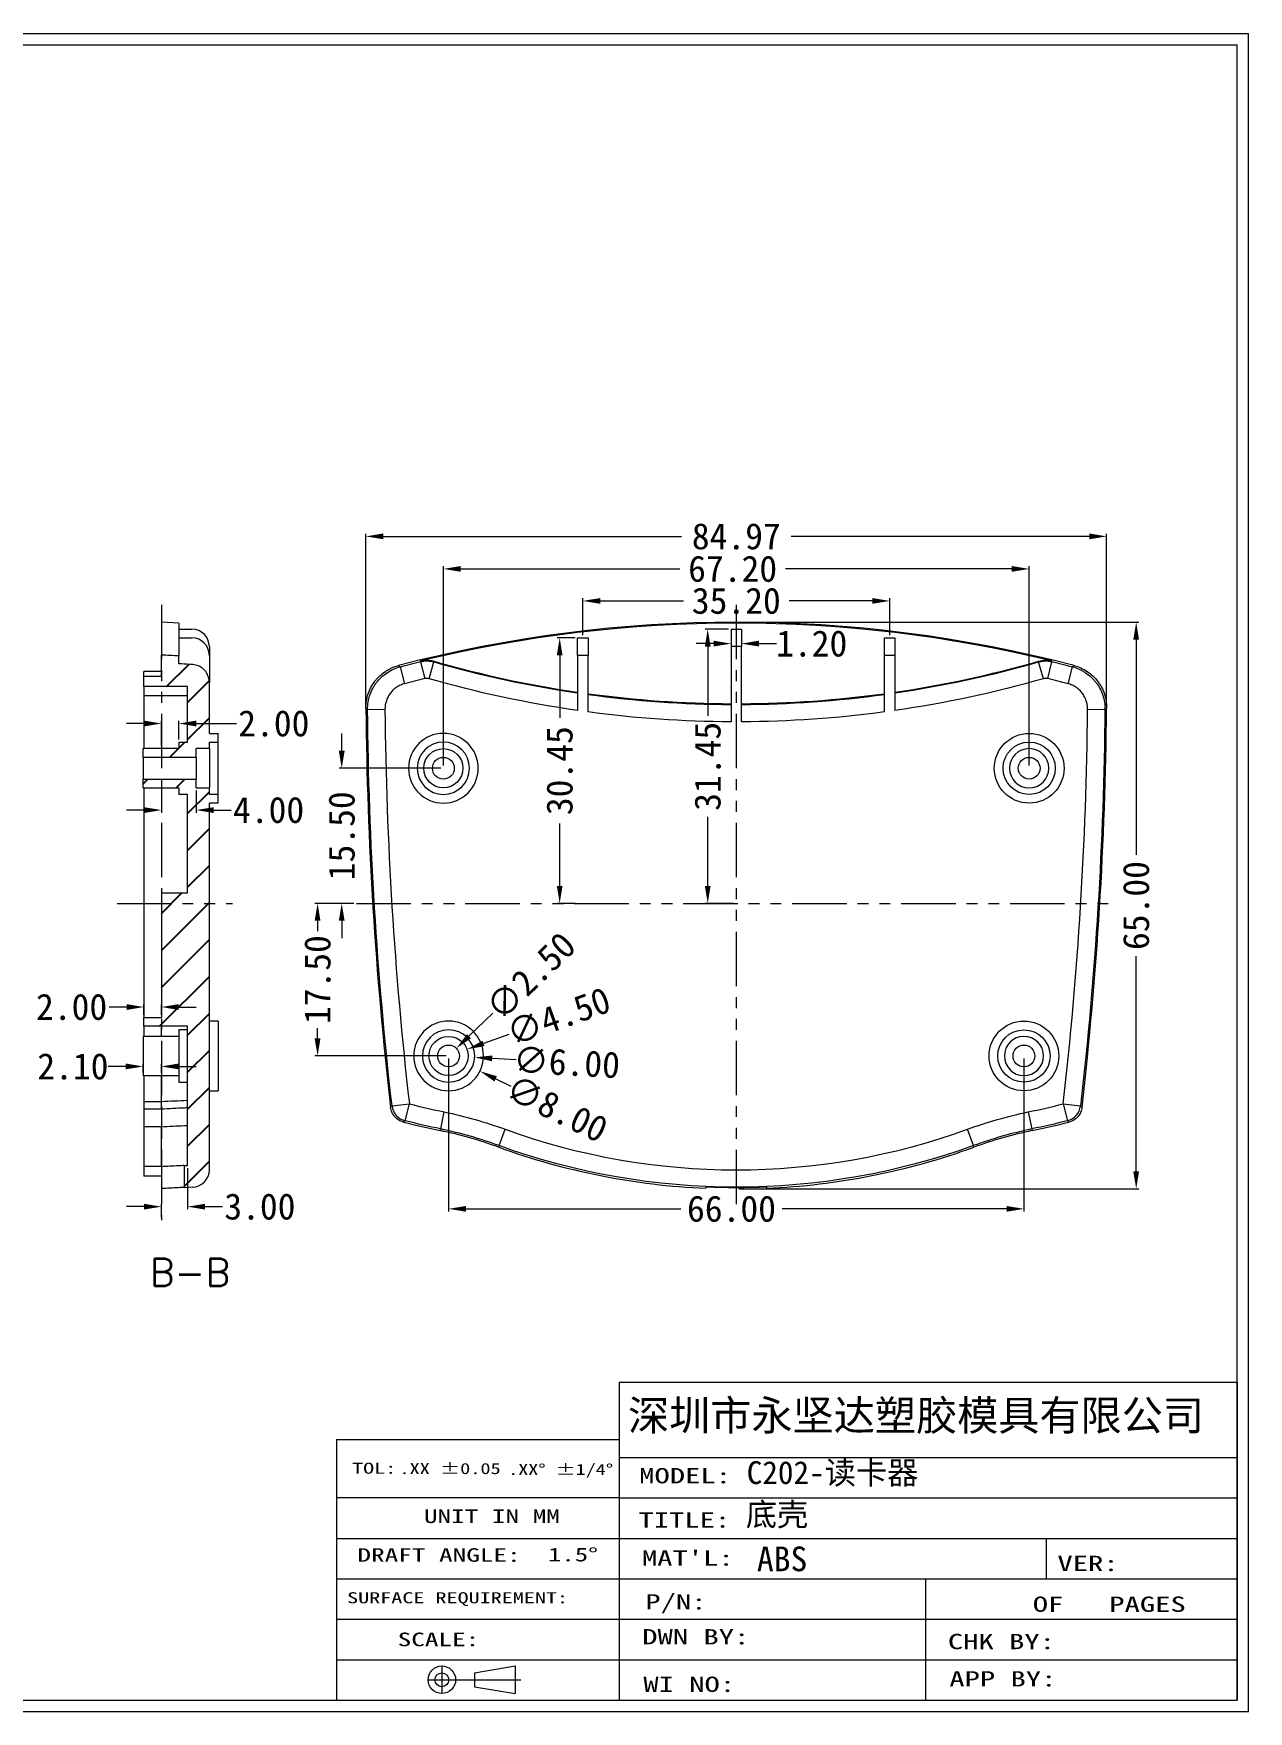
# Model space of a CAD drawing. Extents: x 178 to 733, y 496 to 689.
# Drawn here: x 593.3 to 732.7, y 496.1 to 688.6 of the extents above; entities that cross this region are included whole.
import ezdxf
from ezdxf.enums import TextEntityAlignment as Align

# ---------------------------------------------------------------- set-up
doc = ezdxf.new("R2010")
doc.units = 0
doc.header["$MEASUREMENT"] = 0
doc.linetypes.add('PHANTOM', pattern=[2.5, 1.25, -0.25, 0.25, -0.25, 0.25, -0.25])
for name, color, linetype in [('3', 7, 'Continuous'), ('4', 7, 'Continuous'), ('TOP', 7, 'Continuous')]:
    doc.layers.add(name, color=color, linetype=linetype)
doc.styles.add('blockfont', font='simplex.shx', dxfattribs={"bigfont": 'bigfont'})
doc.dimstyles.get("Standard").update_dxf_attribs({"dimtxt": 0.18, "dimasz": 0.18, "dimexe": 0.18, "dimexo": 0.0625, "dimgap": 0.09, "dimtad": 0, "dimtih": 1, "dimtoh": 1, "dimdec": 4, "dimzin": 0, "dimdsep": 46, "dimtxsty": 'Standard', "dimcen": 0.09, "dimadec": 0, "dimazin": 0, "dimtfac": 1, "dimtdec": 4, "dimtofl": 0, "dimtmove": 0, "dimatfit": 3, "dimfxl": 0, "dimtolj": 1, "dimtzin": 0, "dimarcsym": 0})

# ---------------------------------------------------------------- blocks, each defined once
blk = doc.blocks.new('HATCH3')
at = {"color": 200, "linetype": 'Continuous'}
for p, q in [((314, 379.02), (314, 379.02)), ((314.59, 375.38), (317.13, 377.91)), ((317, 373.54), (319.48, 376.02)), ((317, 369.3), (319.5, 371.79)), ((314.95, 367.25), (315.95, 368.25)), ((316, 368.3), (316.7, 369)), ((311.9, 364.2), (312.44, 364.75)), ((315.69, 363.75), (316.69, 364.75)), ((317, 360.82), (319.5, 363.31)), ((317, 356.58), (319.5, 359.07)), ((317, 352.34), (319.5, 354.83)), ((314, 349.34), (316.36, 351.7)), ((314, 345.1), (319.5, 350.59)), ((314, 340.86), (319.5, 346.35)), ((313.78, 336.4), (319.5, 342.11)), ((317, 335.37), (319.5, 337.87)), ((317, 331.13), (319.5, 333.63)), ((317, 326.89), (319.5, 329.39)), ((317, 322.65), (319.5, 325.15)), ((316.6, 318.01), (319.5, 320.91))]:
    blk.add_line(p, q, dxfattribs=at)
blk = doc.blocks.new('*D31')
at = {"color": 4, "linetype": 'Continuous', "lineweight": 9}
for p, q in [((673.36, 619.98), (673.36, 618.32)), ((674.56, 619.98), (674.56, 618.32)), ((671.36, 618.62), (669.36, 618.62)), ((676.56, 618.62), (678.56, 618.62))]:
    blk.add_line(p, q, dxfattribs=at)
for points in [[(671.36, 618.96), (671.36, 618.29), (673.36, 618.62)], [(676.56, 618.96), (676.56, 618.29), (674.56, 618.62)]]:
    blk.add_solid(points, dxfattribs=at)
at = {"layer": 'Defpoints', "color": 0, "linetype": 'Continuous', "lineweight": 9}
for p in [(673.36, 620.28), (674.56, 620.28), (674.56, 618.62)]:
    blk.add_point(p, dxfattribs=at)
at = {"color": 3, "linetype": 'Continuous', "lineweight": 9, "insert": (682.61, 618.62), "char_height": 3, "attachment_point": 5}
blk.add_mtext('\\A1;1.20', dxfattribs=at)
blk = doc.blocks.new('*D32')
at = {"color": 4, "linetype": 'Continuous', "lineweight": 9}
for p, q in [((656.36, 619.58), (656.36, 623.82)), ((691.56, 619.58), (691.56, 623.82)), ((658.36, 623.52), (667.91, 623.52)), ((689.56, 623.52), (680.01, 623.52))]:
    blk.add_line(p, q, dxfattribs=at)
for points in [[(658.36, 623.85), (658.36, 623.19), (656.36, 623.52)], [(689.56, 623.85), (689.56, 623.19), (691.56, 623.52)]]:
    blk.add_solid(points, dxfattribs=at)
at = {"layer": 'Defpoints', "color": 0, "linetype": 'Continuous', "lineweight": 9}
for p in [(691.56, 623.52), (656.36, 619.28), (691.56, 619.28)]:
    blk.add_point(p, dxfattribs=at)
at = {"color": 3, "linetype": 'Continuous', "lineweight": 9, "insert": (673.96, 623.52), "char_height": 3, "attachment_point": 5}
blk.add_mtext('\\A1;35.20', dxfattribs=at)
blk = doc.blocks.new('*D33')
at = {"color": 4, "linetype": 'Continuous', "lineweight": 9}
for p, q in [((631.47, 611.53), (631.47, 631.22)), ((633.47, 630.92), (667.66, 630.92)), ((714.44, 630.92), (680.26, 630.92)), ((716.44, 611.53), (716.44, 631.22))]:
    blk.add_line(p, q, dxfattribs=at)
for points in [[(633.47, 631.26), (633.47, 630.59), (631.47, 630.92)], [(714.44, 631.26), (714.44, 630.59), (716.44, 630.92)]]:
    blk.add_solid(points, dxfattribs=at)
at = {"layer": 'Defpoints', "color": 0, "linetype": 'Continuous', "lineweight": 9}
for p in [(716.44, 630.92), (631.47, 611.23), (716.44, 611.23)]:
    blk.add_point(p, dxfattribs=at)
at = {"color": 3, "linetype": 'Continuous', "lineweight": 9, "insert": (673.96, 630.92), "char_height": 3, "attachment_point": 5}
blk.add_mtext('\\A1;84.97', dxfattribs=at)
blk = doc.blocks.new('*D34')
at = {"color": 4, "linetype": 'Continuous', "lineweight": 9}
for p, q in [((640.96, 571.03), (640.96, 553.49)), ((706.96, 571.03), (706.96, 553.49)), ((642.96, 553.79), (667.61, 553.79)), ((704.96, 553.79), (679.21, 553.79))]:
    blk.add_line(p, q, dxfattribs=at)
for points in [[(642.96, 554.12), (642.96, 553.46), (640.96, 553.79)], [(704.96, 554.12), (704.96, 553.46), (706.96, 553.79)]]:
    blk.add_solid(points, dxfattribs=at)
at = {"layer": 'Defpoints', "color": 0, "linetype": 'Continuous', "lineweight": 9}
for p in [(640.96, 571.33), (706.96, 571.33), (706.96, 553.79)]:
    blk.add_point(p, dxfattribs=at)
at = {"color": 3, "linetype": 'Continuous', "lineweight": 9, "insert": (673.41, 553.79), "char_height": 3, "attachment_point": 5}
blk.add_mtext('\\A1;66.00', dxfattribs=at)
blk = doc.blocks.new('*D35')
at = {"color": 4, "linetype": 'Continuous', "lineweight": 9}
for p, q in [((640.36, 604.63), (640.36, 627.49)), ((707.56, 604.63), (707.56, 627.49)), ((642.36, 627.19), (667.49, 627.19)), ((705.56, 627.19), (679.59, 627.19))]:
    blk.add_line(p, q, dxfattribs=at)
for points in [[(642.36, 627.52), (642.36, 626.86), (640.36, 627.19)], [(705.56, 627.52), (705.56, 626.86), (707.56, 627.19)]]:
    blk.add_solid(points, dxfattribs=at)
at = {"layer": 'Defpoints', "color": 0, "linetype": 'Continuous', "lineweight": 9}
for p in [(707.56, 627.19), (640.36, 604.33), (707.56, 604.33)]:
    blk.add_point(p, dxfattribs=at)
at = {"color": 3, "linetype": 'Continuous', "lineweight": 9, "insert": (673.54, 627.19), "char_height": 3, "attachment_point": 5}
blk.add_mtext('\\A1;67.20', dxfattribs=at)
blk = doc.blocks.new('*D36')
at = {"color": 4, "linetype": 'Continuous', "lineweight": 9}
for p, q in [((628.7, 606.33), (628.7, 608.33)), ((640.06, 604.33), (628.4, 604.33)), ((630.07, 588.83), (628.4, 588.83)), ((628.7, 586.83), (628.7, 584.83))]:
    blk.add_line(p, q, dxfattribs=at)
for points in [[(628.36, 606.33), (629.03, 606.33), (628.7, 604.33)], [(628.36, 586.83), (629.03, 586.83), (628.7, 588.83)]]:
    blk.add_solid(points, dxfattribs=at)
at = {"layer": 'Defpoints', "color": 0, "linetype": 'Continuous', "lineweight": 9}
for p in [(628.7, 604.33), (640.36, 604.33), (630.37, 588.83)]:
    blk.add_point(p, dxfattribs=at)
at = {"color": 3, "linetype": 'Continuous', "lineweight": 9, "insert": (628.7, 596.58), "char_height": 3, "attachment_point": 5, "rotation": 90}
blk.add_mtext('\\A1;15.50', dxfattribs=at)
blk = doc.blocks.new('*D37')
at = {"color": 4, "linetype": 'Continuous', "lineweight": 9}
for p, q in [((630.07, 588.83), (625.63, 588.83)), ((625.93, 586.83), (625.93, 585.63)), ((625.93, 573.33), (625.93, 574.53)), ((640.66, 571.33), (625.63, 571.33))]:
    blk.add_line(p, q, dxfattribs=at)
for points in [[(625.59, 586.83), (626.26, 586.83), (625.93, 588.83)], [(625.59, 573.33), (626.26, 573.33), (625.93, 571.33)]]:
    blk.add_solid(points, dxfattribs=at)
at = {"layer": 'Defpoints', "color": 0, "linetype": 'Continuous', "lineweight": 9}
for p in [(630.37, 588.83), (625.93, 571.33), (640.96, 571.33)]:
    blk.add_point(p, dxfattribs=at)
at = {"color": 3, "linetype": 'Continuous', "lineweight": 9, "insert": (625.93, 580.08), "char_height": 3, "attachment_point": 5, "rotation": 90}
blk.add_mtext('\\A1;17.50', dxfattribs=at)
blk = doc.blocks.new('*D38')
at = {"color": 4, "linetype": 'Continuous', "lineweight": 9}
for p, q in [((655.46, 619.28), (653.4, 619.28)), ((653.7, 617.28), (653.7, 610.1)), ((653.7, 590.83), (653.7, 598)), ((655.46, 588.83), (653.4, 588.83))]:
    blk.add_line(p, q, dxfattribs=at)
for points in [[(653.37, 617.28), (654.03, 617.28), (653.7, 619.28)], [(653.37, 590.83), (654.03, 590.83), (653.7, 588.83)]]:
    blk.add_solid(points, dxfattribs=at)
at = {"layer": 'Defpoints', "color": 0, "linetype": 'Continuous', "lineweight": 9}
for p in [(655.76, 619.28), (653.7, 588.83), (655.76, 588.83)]:
    blk.add_point(p, dxfattribs=at)
at = {"color": 3, "linetype": 'Continuous', "lineweight": 9, "insert": (653.7, 604.05), "char_height": 3, "attachment_point": 5, "rotation": 90}
blk.add_mtext('\\A1;30.45', dxfattribs=at)
blk = doc.blocks.new('*D39')
at = {"color": 4, "linetype": 'Continuous', "lineweight": 9}
for p, q in [((673.06, 620.28), (670.38, 620.28)), ((670.68, 618.28), (670.68, 610.35)), ((670.68, 590.83), (670.68, 598.75)), ((673.66, 588.83), (670.38, 588.83))]:
    blk.add_line(p, q, dxfattribs=at)
for points in [[(670.35, 618.28), (671.01, 618.28), (670.68, 620.28)], [(670.35, 590.83), (671.01, 590.83), (670.68, 588.83)]]:
    blk.add_solid(points, dxfattribs=at)
at = {"layer": 'Defpoints', "color": 0, "linetype": 'Continuous', "lineweight": 9}
for p in [(673.36, 620.28), (670.68, 588.83), (673.96, 588.83)]:
    blk.add_point(p, dxfattribs=at)
at = {"color": 3, "linetype": 'Continuous', "lineweight": 9, "insert": (670.68, 604.55), "char_height": 3, "attachment_point": 5, "rotation": 90}
blk.add_mtext('\\A1;31.45', dxfattribs=at)
blk = doc.blocks.new('*D40')
at = {"color": 4, "linetype": 'Continuous', "lineweight": 9}
for p, q in [((674.26, 621.08), (720.13, 621.08)), ((719.83, 619.08), (719.83, 594.38)), ((719.83, 558.08), (719.83, 582.78)), ((674.26, 556.08), (720.13, 556.08))]:
    blk.add_line(p, q, dxfattribs=at)
for points in [[(719.5, 619.08), (720.16, 619.08), (719.83, 621.08)], [(719.5, 558.08), (720.16, 558.08), (719.83, 556.08)]]:
    blk.add_solid(points, dxfattribs=at)
at = {"layer": 'Defpoints', "color": 0, "linetype": 'Continuous', "lineweight": 9}
for p in [(673.96, 621.08), (719.83, 621.08), (673.96, 556.08)]:
    blk.add_point(p, dxfattribs=at)
at = {"color": 3, "linetype": 'Continuous', "lineweight": 9, "insert": (719.83, 588.58), "char_height": 3, "attachment_point": 5, "rotation": 90}
blk.add_mtext('\\A1;65.00', dxfattribs=at)
blk = doc.blocks.new('*D41')
at = {"color": 4, "linetype": 'Continuous', "lineweight": 9}
blk.add_line((646.04, 576.25), (643.29, 573.59), dxfattribs=at)
blk.add_solid([(643.06, 573.83), (643.52, 573.35), (641.85, 572.2)], dxfattribs=at)
at = {"layer": 'Defpoints', "color": 0, "linetype": 'Continuous', "lineweight": 9}
for p in [(641.85, 572.2), (640.06, 570.46)]:
    blk.add_point(p, dxfattribs=at)
at = {"color": 3, "linetype": 'Continuous', "lineweight": 9, "insert": (650.38, 580.47), "char_height": 3, "attachment_point": 5, "rotation": 44.1197}
blk.add_mtext('\\A1;∅2.50', dxfattribs=at)
blk = doc.blocks.new('*D42')
at = {"color": 4, "linetype": 'Continuous', "lineweight": 9}
blk.add_line((647.87, 573.8), (644.96, 572.76), dxfattribs=at)
blk.add_solid([(644.84, 573.07), (645.07, 572.45), (643.07, 572.09)], dxfattribs=at)
at = {"layer": 'Defpoints', "color": 0, "linetype": 'Continuous', "lineweight": 9}
for p in [(643.07, 572.09), (638.84, 570.57)]:
    blk.add_point(p, dxfattribs=at)
at = {"color": 3, "linetype": 'Continuous', "lineweight": 9, "insert": (653.56, 575.85), "char_height": 3, "attachment_point": 5, "rotation": 19.729}
blk.add_mtext('\\A1;∅4.50', dxfattribs=at)
blk = doc.blocks.new('*D43')
at = {"color": 4, "linetype": 'Continuous', "lineweight": 9}
blk.add_line((648.71, 570.9), (645.95, 571.05), dxfattribs=at)
blk.add_solid([(645.97, 571.38), (645.93, 570.72), (643.95, 571.16)], dxfattribs=at)
at = {"layer": 'Defpoints', "color": 0, "linetype": 'Continuous', "lineweight": 9}
for p in [(637.96, 571.49), (643.95, 571.16)]:
    blk.add_point(p, dxfattribs=at)
at = {"color": 3, "linetype": 'Continuous', "lineweight": 9, "insert": (654.5, 570.58), "char_height": 3, "attachment_point": 5, "rotation": 356.8325}
blk.add_mtext('\\A1;∅6.00', dxfattribs=at)
blk = doc.blocks.new('*D44')
at = {"color": 4, "linetype": 'Continuous', "lineweight": 9}
blk.add_line((648.15, 567.83), (646.35, 568.7), dxfattribs=at)
blk.add_solid([(646.5, 569), (646.21, 568.4), (644.55, 569.58)], dxfattribs=at)
at = {"layer": 'Defpoints', "color": 0, "linetype": 'Continuous', "lineweight": 9}
for p in [(637.36, 573.07), (644.55, 569.58)]:
    blk.add_point(p, dxfattribs=at)
at = {"color": 3, "linetype": 'Continuous', "lineweight": 9, "insert": (653.37, 565.29), "char_height": 3, "attachment_point": 5, "rotation": 334.0847}
blk.add_mtext('\\A1;∅8.00', dxfattribs=at)
blk = doc.blocks.new('*D66')
at = {"color": 4, "linetype": 'Continuous', "lineweight": 9}
for p, q in [((603.91, 570.12), (601.91, 570.12)), ((605.91, 569.38), (605.91, 570.42)), ((608.01, 569.38), (608.01, 570.42)), ((610.01, 570.12), (612.01, 570.12))]:
    blk.add_line(p, q, dxfattribs=at)
for points in [[(603.91, 570.46), (603.91, 569.79), (605.91, 570.12)], [(610.01, 570.46), (610.01, 569.79), (608.01, 570.12)]]:
    blk.add_solid(points, dxfattribs=at)
at = {"layer": 'Defpoints', "color": 0, "linetype": 'Continuous', "lineweight": 9}
for p in [(605.91, 570.12), (605.91, 569.08), (608.01, 569.08)]:
    blk.add_point(p, dxfattribs=at)
at = {"color": 3, "linetype": 'Continuous', "lineweight": 9, "insert": (597.86, 570.12), "char_height": 3, "attachment_point": 5}
blk.add_mtext('\\A1;2.10', dxfattribs=at)
blk = doc.blocks.new('*D67')
at = {"color": 4, "linetype": 'Continuous', "lineweight": 9}
for p, q in [((611.01, 558.44), (611.01, 553.74)), ((608.01, 552.79), (608.01, 554.34)), ((606.01, 554.04), (604.01, 554.04)), ((613.01, 554.04), (615.01, 554.04))]:
    blk.add_line(p, q, dxfattribs=at)
for points in [[(606.01, 554.37), (606.01, 553.71), (608.01, 554.04)], [(613.01, 554.37), (613.01, 553.71), (611.01, 554.04)]]:
    blk.add_solid(points, dxfattribs=at)
at = {"layer": 'Defpoints', "color": 0, "linetype": 'Continuous', "lineweight": 9}
for p in [(611.01, 558.74), (608.01, 552.49), (611.01, 554.04)]:
    blk.add_point(p, dxfattribs=at)
at = {"color": 3, "linetype": 'Continuous', "lineweight": 9, "insert": (619.31, 554.04), "char_height": 3, "attachment_point": 5}
blk.add_mtext('\\A1;3.00', dxfattribs=at)
blk = doc.blocks.new('*D68')
at = {"color": 4, "linetype": 'Continuous', "lineweight": 9}
for p, q in [((606.01, 609.46), (604.01, 609.46)), ((608.01, 606.88), (608.01, 609.76)), ((610.01, 607.63), (610.01, 609.76)), ((612.01, 609.46), (616.61, 609.46))]:
    blk.add_line(p, q, dxfattribs=at)
for points in [[(606.01, 609.79), (606.01, 609.12), (608.01, 609.46)], [(612.01, 609.79), (612.01, 609.12), (610.01, 609.46)]]:
    blk.add_solid(points, dxfattribs=at)
at = {"layer": 'Defpoints', "color": 0, "linetype": 'Continuous', "lineweight": 9}
for p in [(610.01, 609.46), (608.01, 606.58), (610.01, 607.33)]:
    blk.add_point(p, dxfattribs=at)
at = {"color": 3, "linetype": 'Continuous', "lineweight": 9, "insert": (620.91, 609.46), "char_height": 3, "attachment_point": 5}
blk.add_mtext('\\A1;2.00', dxfattribs=at)
blk = doc.blocks.new('*D69')
at = {"color": 4, "linetype": 'Continuous', "lineweight": 9}
for p, q in [((608.01, 601.78), (608.01, 599.23)), ((612.01, 601.78), (612.01, 599.23)), ((606.01, 599.53), (604.01, 599.53)), ((614.01, 599.53), (616.01, 599.53))]:
    blk.add_line(p, q, dxfattribs=at)
for points in [[(606.01, 599.86), (606.01, 599.19), (608.01, 599.53)], [(614.01, 599.86), (614.01, 599.19), (612.01, 599.53)]]:
    blk.add_solid(points, dxfattribs=at)
at = {"layer": 'Defpoints', "color": 0, "linetype": 'Continuous', "lineweight": 9}
for p in [(608.01, 602.08), (612.01, 602.08), (612.01, 599.53)]:
    blk.add_point(p, dxfattribs=at)
at = {"color": 3, "linetype": 'Continuous', "lineweight": 9, "insert": (620.31, 599.53), "char_height": 3, "attachment_point": 5}
blk.add_mtext('\\A1;4.00', dxfattribs=at)
blk = doc.blocks.new('*D70')
at = {"color": 4, "linetype": 'Continuous', "lineweight": 9}
for p, q in [((604.01, 576.94), (602.01, 576.94)), ((606.01, 576.03), (606.01, 577.24)), ((608.01, 576.03), (608.01, 577.24)), ((610.01, 576.94), (612.01, 576.94))]:
    blk.add_line(p, q, dxfattribs=at)
for points in [[(604.01, 577.27), (604.01, 576.6), (606.01, 576.94)], [(610.01, 577.27), (610.01, 576.6), (608.01, 576.94)]]:
    blk.add_solid(points, dxfattribs=at)
at = {"layer": 'Defpoints', "color": 0, "linetype": 'Continuous', "lineweight": 9}
for p in [(606.01, 576.94), (606.01, 575.73), (608.01, 575.73)]:
    blk.add_point(p, dxfattribs=at)
at = {"color": 3, "linetype": 'Continuous', "lineweight": 9, "insert": (597.71, 576.94), "char_height": 3, "attachment_point": 5}
blk.add_mtext('\\A1;2.00', dxfattribs=at)
blk = doc.blocks.new('*T73')
at = {"linetype": 'ByBlock', "width": 1.2}
blk.add_text('WI NO:', height=1.8, dxfattribs=at).set_placement((320.43, 5.76), (331.23, 5.76), align=Align.FIT)
blk = doc.blocks.new('*T77')
at = {"linetype": 'ByBlock', "width": 1.090909}
blk.add_text('DRAFT ANGLE:', height=1.6, dxfattribs=at).set_placement((279.54, 21.07), (298.74, 21.07), align=Align.FIT)
blk = doc.blocks.new('*T79')
at = {"linetype": 'ByBlock', "width": 1.111111}
blk.add_text('UNIT IN MM', height=1.6, dxfattribs=at).set_placement((287.36, 25.63), (303.36, 25.63), align=Align.FIT)
blk = doc.blocks.new('*T76')
at = {"linetype": 'ByBlock', "width": 1.309524}
blk.add_text('.XX %%p0.05', height=1.3, dxfattribs=at).set_placement((284.48, 31.39), (296.39, 31.39), align=Align.FIT)
blk = doc.blocks.new('*T80')
at = {"linetype": 'ByBlock', "width": 1.2}
blk.add_text('SCALE:', height=1.6, dxfattribs=at).set_placement((284.27, 11.14), (293.87, 11.14), align=Align.FIT)
blk = doc.blocks.new('*T78')
at = {"linetype": 'ByBlock', "width": 1.071429}
blk.add_text('SURFACE REQUIREMENT:', height=1.3, dxfattribs=at).set_placement((278.32, 16.19), (304.32, 16.19), align=Align.FIT)
blk = doc.blocks.new('*T75')
at = {"linetype": 'ByBlock', "width": 1.333333}
blk.add_text('TOL:', height=1.3, dxfattribs=at).set_placement((278.91, 31.43), (284.11, 31.43), align=Align.FIT)
blk = doc.blocks.new('*T81')
at = {"linetype": 'ByBlock', "width": 1.571429}
blk.add_text('1.5%%d', height=1.6, dxfattribs=at).set_placement((301.97, 21.12), (307.84, 21.12), align=Align.FIT)
blk = doc.blocks.new('*T74')
at = {"linetype": 'ByBlock', "width": 1.1875}
blk.add_text('.XX%%d %%p1/4%%d', height=1.3, dxfattribs=at).set_placement((297.28, 31.29), (309.63, 31.29), align=Align.FIT)
blk = doc.blocks.new('*T85')
at = {"linetype": 'ByBlock', "width": 1.285714}
blk.add_text('TITLE:', height=1.8, dxfattribs=at).set_placement((319.85, 25.09), (330.65, 25.09), align=Align.FIT)
blk = doc.blocks.new('*T82')
at = {"linetype": 'ByBlock', "width": 1.2}
blk.add_text('MODEL:', height=1.8, dxfattribs=at).set_placement((319.94, 30.3), (330.74, 30.3), align=Align.FIT)
blk = doc.blocks.new('*T84')
at = {"linetype": 'ByBlock', "width": 1.333333}
blk.add_text('P/N:', height=1.8, dxfattribs=at).set_placement((320.66, 15.46), (327.86, 15.46), align=Align.FIT)
blk = doc.blocks.new('*T83')
at = {"linetype": 'ByBlock', "width": 1.105263}
blk.add_text('DWN BY:', height=1.8, dxfattribs=at).set_placement((320.3, 11.35), (332.9, 11.35), align=Align.FIT)
blk = doc.blocks.new('*T86')
at = {"linetype": 'ByBlock', "width": 1.333333}
blk.add_text("MAT'L:", height=1.8, dxfattribs=at).set_placement((320.26, 20.61), (331.06, 20.61), align=Align.FIT)
blk = doc.blocks.new('*T71')
at = {"linetype": 'ByBlock', "width": 1.166667}
blk.add_text('APP BY:', height=1.8, dxfattribs=at).set_placement((356.43, 6.4), (369.03, 6.4), align=Align.FIT)
blk = doc.blocks.new('*T88')
at = {"linetype": 'ByBlock', "width": 1.034483}
blk.add_text('OF   PAGES', height=1.8, dxfattribs=at).set_placement((366.25, 15.18), (384.25, 15.18), align=Align.FIT)
blk = doc.blocks.new('*T87')
at = {"linetype": 'ByBlock', "width": 1.2}
blk.add_text('VER:', height=1.8, dxfattribs=at).set_placement((369.15, 19.98), (376.35, 19.98), align=Align.FIT)
blk = doc.blocks.new('*T72')
at = {"linetype": 'ByBlock', "width": 1.166667}
blk.add_text('CHK BY:', height=1.8, dxfattribs=at).set_placement((356.26, 10.79), (368.86, 10.79), align=Align.FIT)

msp = doc.modelspace()

# ---------------------------------------------------------------- linework, layer by layer
at = {"color": 7, "linetype": 'Continuous', "lineweight": 9}
for p, q in [((460.548, 688.597), (732.708, 688.597)), ((461.844, 687.301), (731.412, 687.301)), ((731.412, 497.437), (731.412, 687.301)), ((732.708, 496.141), (732.708, 688.597)), ((461.844, 497.437), (731.412, 497.437)), ((460.548, 496.141), (732.708, 496.141))]:
    msp.add_line(p, q, dxfattribs=at)
at = {"linetype": 'Continuous', "lineweight": 9}
msp.add_line((608.012, 590.026), (611.012, 590.026), dxfattribs=at)
at = {"lineweight": 9}
for p, q in [((660.534, 533.917), (731.412, 533.917)), ((660.534, 533.917), (660.534, 497.437)), ((731.412, 533.917), (731.412, 497.437)), ((628.097, 527.342), (628.097, 497.437)), ((628.097, 527.342), (660.534, 527.342)), ((660.534, 527.342), (660.534, 497.437)), ((660.534, 525.273), (731.412, 525.273)), ((660.534, 520.632), (628.097, 520.632)), ((660.534, 520.632), (731.412, 520.632)), ((628.097, 515.995), (660.534, 515.995)), ((660.534, 515.995), (731.412, 515.995)), ((709.556, 511.355), (709.556, 515.995)), ((628.097, 511.355), (660.534, 511.355)), ((660.534, 511.355), (731.412, 511.355)), ((695.66, 511.355), (695.66, 497.437)), ((628.097, 506.716), (660.534, 506.716)), ((660.534, 506.716), (731.412, 506.716)), ((628.097, 502.077), (660.534, 502.077)), ((643.923, 500.573), (648.595, 501.356)), ((643.923, 500.573), (643.923, 498.982)), ((648.595, 501.356), (648.595, 498.198)), ((660.534, 502.077), (731.412, 502.077)), ((643.923, 498.982), (648.595, 498.198))]:
    msp.add_line(p, q, dxfattribs=at)
at = {"color": 3, "lineweight": 9}
for p, q in [((640.185, 501.356), (640.185, 498.198)), ((638.606, 499.777), (649.242, 499.777))]:
    msp.add_line(p, q, dxfattribs=at)
at = {"lineweight": 9}
for radius in [1.579, 0.795]:
    msp.add_circle((640.185, 499.777), radius, dxfattribs=at)
at = {"layer": '3', "color": 1, "linetype": 'PHANTOM', "lineweight": 9, "ltscale": 5}
for p, q in [((608.012, 623.076), (608.012, 552.488)), ((673.956, 623.076), (673.956, 553.199)), ((602.923, 588.826), (616.162, 588.826)), ((630.375, 588.826), (717.538, 588.826))]:
    msp.add_line(p, q, dxfattribs=at)
at = {"layer": '4', "color": 7, "linetype": 'Continuous', "lineweight": 9}
for p, q in [((610.012, 620.971), (608.012, 621.076)), ((608.012, 621.076), (608.012, 617.354)), ((610.012, 620.971), (610.012, 617.246)), ((610.012, 620.276), (611.512, 620.276)), ((673.356, 620.276), (674.556, 620.276)), ((673.356, 620.276), (673.356, 618.276)), ((674.556, 620.276), (674.556, 618.276)), ((610.012, 619.276), (611.512, 619.276)), ((613.512, 618.276), (613.512, 617.276)), ((655.756, 617.276), (655.756, 619.276)), ((655.756, 619.276), (656.956, 619.276)), ((656.956, 619.276), (656.956, 617.276)), ((674.556, 618.276), (673.356, 618.276)), ((673.356, 618.276), (673.356, 609.646)), ((674.556, 609.646), (674.556, 618.276)), ((690.956, 617.276), (690.956, 619.276)), ((690.956, 619.276), (692.156, 619.276)), ((692.156, 619.276), (692.156, 617.276)), ((608.012, 614.85), (608.012, 617.354)), ((610.012, 616.303), (610.012, 617.246)), ((613.512, 617.276), (613.512, 614.144)), ((635.401, 615.96), (635.903, 614.027)), ((637.748, 616.55), (638.219, 614.609)), ((638.731, 614.599), (639.282, 616.519)), ((656.956, 617.276), (655.756, 617.276)), ((655.756, 617.276), (655.756, 610.948)), ((656.956, 610.781), (656.956, 617.276)), ((692.156, 617.276), (690.956, 617.276)), ((690.956, 610.781), (690.956, 617.276)), ((692.156, 617.276), (692.156, 610.948)), ((709.182, 614.599), (708.631, 616.519)), ((709.693, 614.609), (710.165, 616.55)), ((712.01, 614.027), (712.512, 615.96)), ((608.012, 615.436), (606.012, 615.436)), ((606.012, 614.85), (606.012, 615.436)), ((608.012, 614.85), (606.012, 614.85)), ((606.012, 613.707), (606.012, 614.85)), ((613.512, 608.326), (613.512, 614.144)), ((611.012, 613.707), (606.012, 613.707)), ((606.012, 613.707), (606.012, 612.665)), ((606.012, 612.665), (611.012, 612.665)), ((606.012, 612.665), (606.012, 606.575)), ((611.012, 607.326), (611.012, 613.707)), ((631.664, 611.082), (633.661, 611.1)), ((714.252, 611.1), (716.249, 611.082)), ((613.512, 608.326), (614.512, 608.326)), ((614.512, 607.326), (614.512, 608.326)), ((605.912, 605.576), (605.912, 606.576)), ((610.012, 606.576), (605.912, 606.576)), ((610.012, 607.326), (611.012, 607.326)), ((610.012, 607.326), (610.012, 606.576)), ((612.012, 605.576), (612.012, 606.576)), ((613.512, 606.576), (612.012, 606.576)), ((613.512, 606.576), (613.512, 607.326)), ((613.512, 607.326), (614.512, 607.326)), ((613.512, 606.576), (613.512, 604.326)), ((614.512, 604.326), (614.512, 607.326)), ((612.012, 605.576), (605.912, 605.576)), ((605.912, 605.576), (605.912, 604.326)), ((605.912, 604.326), (605.912, 603.076)), ((612.012, 605.576), (612.012, 604.326)), ((612.012, 604.326), (612.012, 603.076)), ((613.512, 604.326), (613.512, 602.076)), ((614.512, 601.326), (614.512, 604.326)), ((605.912, 603.076), (612.012, 603.076)), ((605.912, 602.076), (605.912, 603.076)), ((612.012, 602.076), (612.012, 603.076)), ((605.912, 602.076), (610.012, 602.076)), ((606.012, 602.075), (606.012, 590.026)), ((610.012, 602.076), (610.012, 601.326)), ((611.012, 601.326), (610.012, 601.326)), ((611.012, 590.026), (611.012, 601.326)), ((612.012, 602.076), (613.512, 602.076)), ((613.512, 601.326), (613.512, 602.076)), ((614.512, 601.326), (613.512, 601.326)), ((614.512, 600.326), (614.512, 601.326)), ((613.512, 590.026), (613.512, 600.326)), ((614.512, 600.326), (613.512, 600.326)), ((606.012, 590.026), (606.012, 575.726)), ((608.012, 590.026), (608.012, 575.726)), ((613.512, 558.262), (613.512, 590.026)), ((606.012, 575.726), (608.012, 575.726)), ((606.012, 574.726), (606.012, 575.726)), ((605.912, 573.576), (605.912, 569.076)), ((610.012, 573.576), (605.912, 573.576)), ((611.012, 574.726), (606.012, 574.726)), ((606.012, 574.726), (606.012, 573.576)), ((608.012, 573.576), (608.012, 574.726)), ((610.012, 574.326), (610.012, 568.326)), ((611.012, 574.326), (610.012, 574.326)), ((611.012, 558.736), (611.012, 574.726)), ((614.512, 575.326), (613.512, 575.326)), ((614.512, 575.326), (614.512, 567.326)), ((605.912, 569.076), (610.012, 569.076)), ((606.012, 569.076), (606.012, 566.081)), ((608.012, 566.081), (608.012, 569.076)), ((610.012, 568.326), (611.012, 568.326)), ((608.012, 566.081), (606.012, 566.081)), ((606.012, 566.081), (606.012, 565.221)), ((608.012, 565.221), (608.012, 566.081)), ((613.512, 567.326), (614.512, 567.326)), ((634.47, 565.598), (636.454, 565.825)), ((635.976, 563.886), (636.454, 565.825)), ((711.459, 565.825), (713.443, 565.598)), ((711.459, 565.825), (711.937, 563.886)), ((608.012, 565.221), (606.012, 565.221)), ((640.049, 562.955), (640.461, 564.909)), ((707.452, 564.909), (707.864, 562.955)), ((608.012, 563.214), (606.012, 563.214)), ((606.012, 563.214), (606.012, 558.658)), ((608.012, 558.658), (608.012, 563.214)), ((646.761, 561.041), (647.441, 562.919)), ((701.152, 561.041), (700.472, 562.919)), ((608.012, 558.658), (606.012, 558.658)), ((606.012, 558.658), (606.012, 557.554)), ((608.012, 558.658), (608.012, 558.658)), ((611.012, 558.736), (610.612, 558.715)), ((610.612, 558.715), (610.612, 556.212)), ((608.012, 557.554), (606.012, 557.554)), ((608.012, 557.554), (608.012, 556.152)), ((611.617, 556.265), (610.612, 556.212))]:
    msp.add_line(p, q, dxfattribs=at)
at = {"layer": '4', "color": 7, "linetype": 'Continuous', "lineweight": 9, "extrusion": (0, 0, -1)}
for centre, radius in [((-640.356, 604.326), 4), ((-640.356, 604.326), 3), ((-707.556, 604.326), 2.25), ((-640.956, 571.326), 4), ((-640.956, 571.326), 3), ((-706.956, 571.326), 2.25)]:
    msp.add_circle(centre, radius, dxfattribs=at)
at = {"layer": '4', "color": 7, "linetype": 'Continuous', "lineweight": 9}
for centre, radius in [((707.556, 604.326), 4), ((640.356, 604.326), 2.25), ((707.556, 604.326), 3), ((640.356, 604.326), 1.25), ((707.556, 604.326), 1.25), ((640.956, 571.326), 2.25), ((706.956, 571.326), 4), ((706.956, 571.326), 3), ((640.956, 571.326), 1.25), ((706.956, 571.326), 1.25)]:
    msp.add_circle(centre, radius, dxfattribs=at)
for centre, radius, start, end in [((611.512, 618.276), 2, 0, 90), ((673.956, 467.555), 153.521, 75.37976, 104.62024), ((673.956, 467.555), 153.416, 76.34931, 103.65069), ((611.512, 617.276), 2, 0, 90), ((673.956, 737.345), 125.703, 253.9875, 261.67514), ((673.956, 737.345), 125.619, 253.97758, 261.66953), ((673.956, 737.345), 125.619, 278.33047, 286.02242), ((673.956, 737.345), 125.703, 278.32486, 286.0125), ((673.956, 467.555), 151.335, 103.65918, 104.56334), ((673.956, 467.555), 151.335, 75.43666, 76.34082), ((673.956, 737.345), 125.619, 262.22231, 269.72633), ((673.956, 737.345), 125.703, 262.22754, 269.72652), ((673.956, 737.345), 125.619, 270.27367, 277.77769), ((673.956, 737.345), 125.703, 270.27348, 277.77246), ((1066.456, 615.076), 435, 180.50666, 186.55128), ((1066.456, 615.076), 432.814, 180.52631, 186.53391), ((281.456, 615.076), 432.814, 353.46609, 359.47369), ((281.456, 615.076), 435, 353.44872, 359.49334), ((665.493, 683.621), 121.322, 256.15125, 258.09258), ((682.419, 683.621), 121.322, 281.90742, 283.84875), ((665.493, 683.621), 123.508, 256.08932, 258.08821), ((673.956, 636.076), 77.814, 250.07735, 289.92265), ((682.419, 683.621), 123.508, 281.91179, 283.91068), ((673.956, 636.076), 80, 250.08319, 267.49251), ((673.956, 636.076), 80, 272.50749, 289.91681), ((611.512, 558.262), 2, 273, 0)]:
    msp.add_arc(centre, radius, start, end, dxfattribs=at)
at = {"layer": '4', "color": 7, "linetype": 'Continuous', "lineweight": 9, "extrusion": (0, 0, -1)}
for centre, radius, start, end in [((-673.956, 467.555), 153.332, 75.43666, 76.34082), ((-673.956, 467.555), 153.332, 103.65918, 104.56334), ((-673.956, 737.345), 127.7, 278.19376, 286.0125), ((-673.956, 737.345), 127.7, 253.9875, 261.80624), ((-1066.456, 615.076), 434.811, 353.46609, 359.47369), ((-673.956, 737.345), 127.7, 270.26921, 277.65016), ((-673.956, 737.345), 127.7, 262.34984, 269.73079), ((-281.456, 615.076), 434.811, 180.52631, 186.53391), ((-665.493, 683.621), 123.319, 281.90742, 283.84875), ((-682.419, 683.621), 123.319, 256.15125, 258.09258), ((-673.956, 636.076), 79.811, 250.07735, 289.92265), ((-673.956, 636.076), 79.864, 267.48823, 272.51177)]:
    msp.add_arc(centre, radius, start, end, dxfattribs=at)
at = {"layer": '4', "color": 7, "linetype": 'Continuous', "lineweight": 9}
for centre, major_axis in [((636.454, 565.825), (-1.321, 1.502)), ((711.459, 565.825), (-1.321, -1.502))]:
    msp.add_ellipse(centre, major_axis=major_axis, ratio=0.9979691, start_param=0.9642229, end_param=2.1773697, dxfattribs=at)
for points in [[(608.012, 617.354), (608.679, 617.318), (609.346, 617.282), (610.012, 617.246)], [(637.748, 616.55), (637.748, 616.579), (637.749, 616.608), (637.75, 616.637)], [(639.284, 616.605), (639.283, 616.577), (639.282, 616.548), (639.282, 616.519)], [(708.631, 616.519), (708.63, 616.548), (708.63, 616.577), (708.629, 616.605)], [(710.163, 616.637), (710.164, 616.608), (710.164, 616.579), (710.165, 616.55)], [(611.012, 566.207), (610.012, 566.165), (609.012, 566.123), (608.012, 566.081)], [(606.012, 565.221), (606.012, 564.716), (606.012, 564.047), (606.012, 563.214)], [(608.012, 565.221), (608.012, 564.982), (608.012, 564.706), (608.012, 564.393)], [(608.012, 564.393), (608.012, 564.358), (608.012, 564.323), (608.012, 564.288)], [(608.012, 564.288), (608.012, 563.967), (608.012, 563.609), (608.012, 563.214)], [(640.461, 564.909), (642.834, 564.409), (645.161, 563.745), (647.441, 562.919)], [(700.472, 562.919), (702.752, 563.745), (705.079, 564.409), (707.452, 564.909)], [(646.704, 560.861), (644.514, 561.654), (642.28, 562.291), (640.001, 562.772)], [(707.912, 562.772), (705.633, 562.291), (703.399, 561.654), (701.209, 560.861)]]:
    msp.add_open_spline(points, degree=3, dxfattribs=at)
for points, knots in [([(611.617, 616.215), (611.485, 616.223), (611.353, 616.23), (611.221, 616.237), (610.818, 616.259), (610.415, 616.281), (610.012, 616.303)], [0, 0, 0, 0, 0.2470733, 0.2470733, 0.2470733, 1, 1, 1, 1]), ([(613.512, 614.144), (613.512, 614.356), (613.48, 614.571), (613.418, 614.774), (613.347, 615.004), (613.236, 615.224), (613.092, 615.416), (612.951, 615.605), (612.774, 615.771), (612.577, 615.9), (612.387, 616.024), (612.171, 616.116), (611.95, 616.168), (611.841, 616.193), (611.729, 616.209), (611.617, 616.215)], [0, 0, 0, 0, 0.2067711, 0.2067711, 0.2067711, 0.4405769, 0.4405769, 0.4405769, 0.669965, 0.669965, 0.669965, 0.891351, 0.891351, 0.891351, 1, 1, 1, 1]), ([(631.473, 611.229), (631.471, 611.507), (631.512, 612.056), (631.642, 612.59), (631.818, 613.118), (631.927, 613.371), (632.183, 613.855), (632.332, 614.087), (632.585, 614.418), (632.674, 614.524), (632.859, 614.728), (632.955, 614.826), (633.255, 615.107), (633.471, 615.278), (633.817, 615.508), (633.936, 615.58), (634.178, 615.713), (634.301, 615.775), (634.677, 615.943), (634.937, 616.034), (635.206, 616.105)], [0, 0, 0, 0, 0.125, 0.25, 0.25, 0.375, 0.375, 0.5, 0.5, 0.5625, 0.5625, 0.625, 0.625, 0.75, 0.75, 0.8125, 0.8125, 0.875, 0.875, 1, 1, 1, 1]), ([(631.664, 611.082), (631.661, 611.36), (631.682, 611.635), (631.747, 612.042), (631.774, 612.177), (631.839, 612.445), (631.878, 612.579), (632.01, 612.974), (632.119, 613.226), (632.312, 613.59), (632.382, 613.708), (632.531, 613.94), (632.61, 614.054), (632.864, 614.385), (633.049, 614.588), (633.45, 614.963), (633.666, 615.135), (634.13, 615.442), (634.612, 615.707), (635.132, 615.89), (635.401, 615.96)], [0, 0, 0, 0, 0.125, 0.125, 0.1875, 0.1875, 0.25, 0.25, 0.375, 0.375, 0.4375, 0.4375, 0.5, 0.5, 0.625, 0.625, 0.75, 0.75, 0.875, 1, 1, 1, 1]), ([(635.206, 616.105), (635.253, 616.07), (635.3, 616.035), (635.347, 616.001), (635.365, 615.987), (635.383, 615.974), (635.401, 615.96)], [0, 0, 0, 0, 0.7209322, 0.7209322, 0.7209322, 1, 1, 1, 1]), ([(637.748, 616.55), (637.874, 616.581), (638.002, 616.603), (638.26, 616.631), (638.391, 616.637), (638.777, 616.628), (639.031, 616.59), (639.282, 616.519)], [0, 0, 0, 0, 0.25, 0.25, 0.5, 0.5, 1, 1, 1, 1]), ([(637.75, 616.637), (638.003, 616.699), (638.258, 616.726), (638.645, 616.719), (638.775, 616.708), (639.032, 616.669), (639.159, 616.641), (639.284, 616.605)], [0, 0, 0, 0, 0.5, 0.5, 0.75, 0.75, 1, 1, 1, 1]), ([(708.629, 616.605), (708.879, 616.677), (709.133, 616.716), (709.52, 616.724), (709.65, 616.718), (709.909, 616.69), (710.036, 616.668), (710.163, 616.637)], [0, 0, 0, 0, 0.5, 0.5, 0.75, 0.75, 1, 1, 1, 1]), ([(708.631, 616.519), (708.756, 616.554), (708.883, 616.582), (709.14, 616.621), (709.27, 616.632), (709.657, 616.639), (709.912, 616.612), (710.165, 616.55)], [0, 0, 0, 0, 0.25, 0.25, 0.5, 0.5, 1, 1, 1, 1]), ([(712.512, 615.96), (712.53, 615.974), (712.548, 615.987), (712.566, 616.001), (712.613, 616.035), (712.66, 616.07), (712.707, 616.105)], [0, 0, 0, 0, 0.2790678, 0.2790678, 0.2790678, 1, 1, 1, 1]), ([(712.512, 615.96), (712.781, 615.89), (713.041, 615.798), (713.417, 615.63), (713.541, 615.569), (713.783, 615.436), (713.902, 615.363), (714.248, 615.133), (714.464, 614.962), (714.765, 614.681), (714.861, 614.583), (715.046, 614.379), (715.135, 614.272), (715.389, 613.941), (715.537, 613.71), (715.794, 613.225), (715.903, 612.971), (716.08, 612.444), (716.21, 611.909), (716.251, 611.36), (716.249, 611.082)], [0, 0, 0, 0, 0.125, 0.125, 0.1875, 0.1875, 0.25, 0.25, 0.375, 0.375, 0.4375, 0.4375, 0.5, 0.5, 0.625, 0.625, 0.75, 0.75, 0.875, 1, 1, 1, 1]), ([(712.707, 616.105), (712.976, 616.034), (713.495, 615.851), (713.977, 615.587), (714.44, 615.279), (714.656, 615.108), (715.057, 614.734), (715.242, 614.53), (715.495, 614.2), (715.575, 614.086), (715.723, 613.854), (715.793, 613.736), (715.986, 613.372), (716.094, 613.12), (716.226, 612.726), (716.265, 612.592), (716.33, 612.324), (716.357, 612.189), (716.421, 611.782), (716.442, 611.507), (716.439, 611.229)], [0, 0, 0, 0, 0.125, 0.25, 0.25, 0.375, 0.375, 0.5, 0.5, 0.5625, 0.5625, 0.625, 0.625, 0.75, 0.75, 0.8125, 0.8125, 0.875, 0.875, 1, 1, 1, 1]), ([(635.903, 614.027), (635.742, 613.985), (635.43, 613.875), (635.14, 613.717), (634.862, 613.532), (634.732, 613.43), (634.491, 613.205), (634.38, 613.083), (634.177, 612.818), (634.088, 612.678), (633.933, 612.387), (633.868, 612.236), (633.789, 611.999), (633.766, 611.918), (633.726, 611.757), (633.71, 611.676), (633.672, 611.432), (633.659, 611.267), (633.661, 611.1)], [0, 0, 0, 0, 0.125, 0.25, 0.25, 0.375, 0.375, 0.5, 0.5, 0.625, 0.625, 0.75, 0.75, 0.8125, 0.8125, 0.875, 0.875, 1, 1, 1, 1]), ([(638.731, 614.599), (638.647, 614.623), (638.562, 614.636), (638.434, 614.638), (638.39, 614.636), (638.304, 614.627), (638.262, 614.62), (638.219, 614.609)], [0, 0, 0, 0, 0.5, 0.5, 0.75, 0.75, 1, 1, 1, 1]), ([(709.693, 614.609), (709.609, 614.63), (709.524, 614.639), (709.395, 614.637), (709.352, 614.633), (709.266, 614.62), (709.224, 614.611), (709.182, 614.599)], [0, 0, 0, 0, 0.5, 0.5, 0.75, 0.75, 1, 1, 1, 1]), ([(714.252, 611.1), (714.253, 611.267), (714.229, 611.597), (714.151, 611.918), (714.045, 612.234), (713.98, 612.386), (713.826, 612.677), (713.737, 612.816), (713.534, 613.081), (713.422, 613.204), (713.182, 613.429), (713.052, 613.531), (712.844, 613.67), (712.772, 613.713), (712.627, 613.793), (712.553, 613.829), (712.327, 613.93), (712.171, 613.985), (712.01, 614.027)], [0, 0, 0, 0, 0.125, 0.25, 0.25, 0.375, 0.375, 0.5, 0.5, 0.625, 0.625, 0.75, 0.75, 0.8125, 0.8125, 0.875, 0.875, 1, 1, 1, 1]), ([(631.664, 611.082), (631.646, 611.095), (631.628, 611.109), (631.611, 611.123), (631.565, 611.158), (631.519, 611.194), (631.473, 611.229)], [0, 0, 0, 0, 0.2790677, 0.2790677, 0.2790677, 1, 1, 1, 1]), ([(716.439, 611.229), (716.394, 611.194), (716.348, 611.158), (716.302, 611.123), (716.285, 611.109), (716.267, 611.095), (716.249, 611.082)], [0, 0, 0, 0, 0.7209323, 0.7209323, 0.7209323, 1, 1, 1, 1]), ([(611.012, 565.374), (610.891, 565.367), (610.77, 565.361), (610.649, 565.355), (609.77, 565.311), (608.891, 565.266), (608.012, 565.221)], [0, 0, 0, 0, 0.1210613, 0.1210613, 0.1210613, 1, 1, 1, 1]), ([(634.297, 565.445), (634.34, 565.483), (634.383, 565.522), (634.426, 565.56), (634.441, 565.572), (634.455, 565.585), (634.47, 565.598)], [0, 0, 0, 0, 0.7492147, 0.7492147, 0.7492147, 1, 1, 1, 1]), ([(635.801, 563.735), (635.603, 563.784), (635.418, 563.861), (635.158, 564.019), (635.075, 564.078), (634.921, 564.207), (634.849, 564.277), (634.716, 564.429), (634.654, 564.511), (634.545, 564.68), (634.497, 564.769), (634.416, 564.953), (634.381, 565.049), (634.328, 565.245), (634.309, 565.344), (634.297, 565.445)], [0, 0, 0, 0, 0.25, 0.25, 0.375, 0.375, 0.5, 0.5, 0.625, 0.625, 0.75, 0.75, 0.875, 0.875, 1, 1, 1, 1]), ([(713.616, 565.445), (713.593, 565.243), (713.54, 565.049), (713.417, 564.771), (713.368, 564.681), (713.26, 564.512), (713.2, 564.432), (713.066, 564.28), (712.993, 564.208), (712.839, 564.079), (712.757, 564.02), (712.585, 563.915), (712.494, 563.869), (712.307, 563.791), (712.211, 563.759), (712.112, 563.735)], [0, 0, 0, 0, 0.25, 0.25, 0.375, 0.375, 0.5, 0.5, 0.625, 0.625, 0.75, 0.75, 0.875, 0.875, 1, 1, 1, 1]), ([(713.443, 565.598), (713.458, 565.585), (713.472, 565.572), (713.487, 565.56), (713.53, 565.522), (713.573, 565.483), (713.616, 565.445)], [0, 0, 0, 0, 0.2507853, 0.2507853, 0.2507853, 1, 1, 1, 1]), ([(608.012, 563.214), (608.891, 563.258), (609.77, 563.302), (610.649, 563.346), (610.77, 563.352), (610.891, 563.358), (611.012, 563.364)], [0, 0, 0, 0, 0.8789387, 0.8789387, 0.8789387, 1, 1, 1, 1]), ([(635.976, 563.886), (635.961, 563.873), (635.947, 563.861), (635.932, 563.848), (635.888, 563.81), (635.845, 563.772), (635.801, 563.735)], [0, 0, 0, 0, 0.2507853, 0.2507853, 0.2507853, 1, 1, 1, 1]), ([(640.001, 562.772), (640.013, 562.819), (640.025, 562.865), (640.038, 562.912), (640.041, 562.926), (640.045, 562.941), (640.049, 562.955)], [0, 0, 0, 0, 0.7677969, 0.7677969, 0.7677969, 1, 1, 1, 1]), ([(646.761, 561.041), (645.666, 561.438), (644.558, 561.796), (642.319, 562.434), (641.188, 562.714), (640.049, 562.955)], [0, 0, 0, 0, 0.5, 0.5, 1, 1, 1, 1]), ([(707.864, 562.955), (706.724, 562.714), (705.595, 562.435), (703.355, 561.796), (702.247, 561.438), (701.152, 561.041)], [0, 0, 0, 0, 0.5, 0.5, 1, 1, 1, 1]), ([(707.864, 562.955), (707.868, 562.941), (707.871, 562.926), (707.875, 562.912), (707.887, 562.865), (707.9, 562.819), (707.912, 562.772)], [0, 0, 0, 0, 0.2322031, 0.2322031, 0.2322031, 1, 1, 1, 1]), ([(712.112, 563.735), (712.068, 563.772), (712.025, 563.81), (711.981, 563.848), (711.966, 563.861), (711.952, 563.873), (711.937, 563.886)], [0, 0, 0, 0, 0.7492147, 0.7492147, 0.7492147, 1, 1, 1, 1]), ([(646.761, 561.041), (646.756, 561.027), (646.752, 561.013), (646.747, 560.999), (646.733, 560.953), (646.718, 560.907), (646.704, 560.861)], [0, 0, 0, 0, 0.2322031, 0.2322031, 0.2322031, 1, 1, 1, 1]), ([(701.209, 560.861), (701.194, 560.907), (701.18, 560.953), (701.165, 560.999), (701.161, 561.013), (701.157, 561.027), (701.152, 561.041)], [0, 0, 0, 0, 0.7677969, 0.7677969, 0.7677969, 1, 1, 1, 1]), ([(608.012, 558.658), (608.67, 558.693), (609.327, 558.727), (609.984, 558.762), (610.194, 558.773), (610.403, 558.784), (610.612, 558.795)], [0, 0, 0, 0, 0.7583869, 0.7583869, 0.7583869, 1, 1, 1, 1]), ([(608.012, 556.152), (608.67, 556.187), (609.328, 556.221), (609.986, 556.256), (610.194, 556.267), (610.403, 556.278), (610.612, 556.289)], [0, 0, 0, 0, 0.7588889, 0.7588889, 0.7588889, 1, 1, 1, 1]), ([(670.456, 556.289), (670.456, 556.278), (670.456, 556.267), (670.456, 556.256), (670.456, 556.221), (670.456, 556.187), (670.456, 556.152)], [0, 0, 0, 0, 0.2411111, 0.2411111, 0.2411111, 1, 1, 1, 1]), ([(677.456, 556.152), (677.456, 556.187), (677.456, 556.221), (677.456, 556.256), (677.456, 556.267), (677.456, 556.278), (677.456, 556.289)], [0, 0, 0, 0, 0.7588889, 0.7588889, 0.7588889, 1, 1, 1, 1])]:
    msp.add_open_spline(points, degree=3, knots=knots, dxfattribs=at)

# ---------------------------------------------------------------- block references
at = {"lineweight": 9, "xscale": 0.9749344001204179, "yscale": 0.9749344001204179, "zscale": 0.9749344001207738}
for name, p in [('*T75', (357.969, 492.764)), ('*T76', (357.969, 492.764)), ('*T74', (357.969, 492.764)), ('*T82', (350.899, 492.764)), ('*T79', (357.969, 492.764)), ('*T85', (350.899, 492.764)), ('*T77', (357.969, 492.764)), ('*T81', (357.969, 492.764)), ('*T86', (350.899, 492.764)), ('*T87', (350.899, 492.764)), ('*T78', (357.969, 492.764)), ('*T84', (350.899, 492.764)), ('*T88', (350.899, 492.764)), ('*T80', (357.969, 492.764)), ('*T83', (350.899, 492.764)), ('*T72', (350.899, 492.764)), ('*T71', (350.899, 492.764)), ('*T73', (350.899, 492.764))]:
    msp.add_blockref(name, p, dxfattribs=at)
at = {"layer": '4', "color": 200, "linetype": 'Continuous', "lineweight": 9}
msp.add_blockref('HATCH3', (294.014, 238.33), dxfattribs=at)

# ---------------------------------------------------------------- texts
at = {"color": 3, "lineweight": 9, "attachment_point": 1}
for s, insert, char_height, width in [('{\\f宋体|b0|i0|c134|p54;深圳市永坚达塑胶模具有限公司}', (661.548, 531.83), 3.45923, 1387.05265), ('{\\fSimSun|b0|i0|c134|p54;C202-读卡器}', (675.155, 524.85), 2.62771, 1053.63693), ('{\\fSimSun|b0|i0|c134|p54;底壳}', (675.044, 520.062), 2.62771, 1053.63693)]:
    msp.add_mtext(s, dxfattribs=dict(at, insert=insert, char_height=char_height, width=width))
at = {"color": 3, "linetype": 'Continuous', "lineweight": 9, "insert": (676.322, 515.058), "char_height": 2.8344, "width": 17.90239, "attachment_point": 1}
msp.add_mtext('ABS', dxfattribs=at)
at = {"layer": 'TOP', "color": 1, "linetype": 'Continuous', "lineweight": 9, "insert": (610.198, 544.915), "char_height": 3.175, "attachment_point": 8, "line_spacing_factor": 0.903614, "style": 'blockfont'}
msp.add_mtext('\\W01.000; \\H3.17;B-B\\H3.17;', dxfattribs=at)

# ---------------------------------------------------------------- dimensions: what is measured, and where the dimension line sits
at = {"linetype": 'Continuous', "lineweight": 9}
for base, p1, p2, picture, middle in [((716.439, 630.923), (631.473, 611.229), (716.439, 611.229), '*D33', (673.956, 630.923)), ((707.556, 627.189), (640.356, 604.326), (707.556, 604.326), '*D35', (673.538, 627.189)), ((610.012, 609.456), (608.012, 606.576), (610.012, 607.326), '*D68', (620.91, 609.456)), ((706.956, 553.79), (640.956, 571.326), (706.956, 571.326), '*D34', (673.407, 553.79))]:
    dim = msp.add_linear_dim(base=base, p1=p1, p2=p2, dimstyle='Standard', override={"dimtxt": 3, "dimasz": 2, "dimexe": 0.3, "dimexo": 0.3, "dimgap": 0.3, "dimtih": 0, "dimtoh": 0, "dimdec": 2, "dimdsep": 0, "dimcen": 0, "dimclrd": 4, "dimclre": 4, "dimclrt": 3, "dimadec": 1, "dimtdec": 2, "dimlwd": 9, "dimlwe": 9}, dxfattribs=at)
    dim.commit()
    dim.dimension.update_dxf_attribs({"geometry": picture, "text_midpoint": middle, "dimtype": 160})
for base, p1, p2, picture, middle in [((691.556, 623.52), (656.356, 619.276), (691.556, 619.276), '*D32', (673.956, 623.52)), ((674.556, 618.624), (673.356, 620.276), (674.556, 620.276), '*D31', (682.606, 618.624)), ((612.012, 599.526), (608.012, 602.076), (612.012, 602.076), '*D69', (620.312, 599.526)), ((606.012, 576.937), (608.012, 575.726), (606.012, 575.726), '*D70', (597.712, 576.937)), ((605.912, 570.123), (608.012, 569.076), (605.912, 569.076), '*D66', (597.862, 570.123)), ((611.012, 554.041), (608.012, 552.488), (611.012, 558.736), '*D67', (619.312, 554.041))]:
    dim = msp.add_linear_dim(base=base, p1=p1, p2=p2, dimstyle='Standard', override={"dimtxt": 3, "dimasz": 2, "dimexe": 0.3, "dimexo": 0.3, "dimgap": 0.3, "dimtih": 0, "dimtoh": 0, "dimdec": 2, "dimdsep": 0, "dimcen": 0, "dimclrd": 4, "dimclre": 4, "dimclrt": 3, "dimadec": 1, "dimtdec": 2, "dimlwd": 9, "dimlwe": 9}, dxfattribs=at)
    dim.commit()
    dim.dimension.update_dxf_attribs({"geometry": picture, "text_midpoint": middle})
for base, p1, p2, picture, middle in [((670.68, 588.826), (673.356, 620.276), (673.956, 588.826), '*D39', (670.68, 604.551)), ((719.83, 621.076), (673.956, 556.076), (673.956, 621.076), '*D40', (719.83, 588.576)), ((653.701, 588.826), (655.756, 619.276), (655.756, 588.826), '*D38', (653.701, 604.051)), ((628.698, 604.326), (630.375, 588.826), (640.356, 604.326), '*D36', (628.698, 596.576)), ((625.925, 571.326), (630.375, 588.826), (640.956, 571.326), '*D37', (625.925, 580.076))]:
    dim = msp.add_linear_dim(base=base, p1=p1, p2=p2, angle=90, dimstyle='Standard', override={"dimtxt": 3, "dimasz": 2, "dimexe": 0.3, "dimexo": 0.3, "dimgap": 0.3, "dimtih": 0, "dimtoh": 0, "dimdec": 2, "dimdsep": 0, "dimcen": 0, "dimclrd": 4, "dimclre": 4, "dimclrt": 3, "dimadec": 1, "dimtdec": 2, "dimlwd": 9, "dimlwe": 9}, dxfattribs=at)
    dim.commit()
    dim.dimension.update_dxf_attribs({"geometry": picture, "text_midpoint": middle})
for p1, p2, picture, middle in [((640.059, 570.455), (641.854, 572.196), '*D41', (650.382, 580.466)), ((638.838, 570.566), (643.074, 572.085), '*D42', (653.561, 575.846)), ((637.961, 571.491), (643.952, 571.16), '*D43', (654.501, 570.576))]:
    dim = msp.add_diameter_dim_2p(p1=p1, p2=p2, dimstyle='Standard', override={"dimtxt": 3, "dimasz": 2, "dimexe": 0.3, "dimexo": 0.3, "dimgap": 0.3, "dimtih": 0, "dimtoh": 0, "dimdec": 2, "dimdsep": 0, "dimcen": 0, "dimclrd": 4, "dimclre": 4, "dimclrt": 3, "dimadec": 1, "dimtdec": 2, "dimlwd": 9, "dimlwe": 9}, dxfattribs=at)
    dim.commit()
    dim.dimension.update_dxf_attribs({"geometry": picture, "text_midpoint": middle, "dimtype": 163})
dim = msp.add_diameter_dim_2p(p1=(637.359, 573.074), p2=(644.554, 569.577), dimstyle='Standard', override={"dimtxt": 3, "dimasz": 2, "dimexe": 0.3, "dimexo": 0.3, "dimgap": 0.3, "dimtih": 0, "dimtoh": 0, "dimdec": 2, "dimdsep": 0, "dimcen": 0, "dimclrd": 4, "dimclre": 4, "dimclrt": 3, "dimadec": 1, "dimtdec": 2, "dimlwd": 9, "dimlwe": 9}, dxfattribs=at)
dim.commit()
dim.dimension.update_dxf_attribs({"geometry": '*D44', "text_midpoint": (653.369, 565.294)})

doc.saveas('drawing.dxf')
